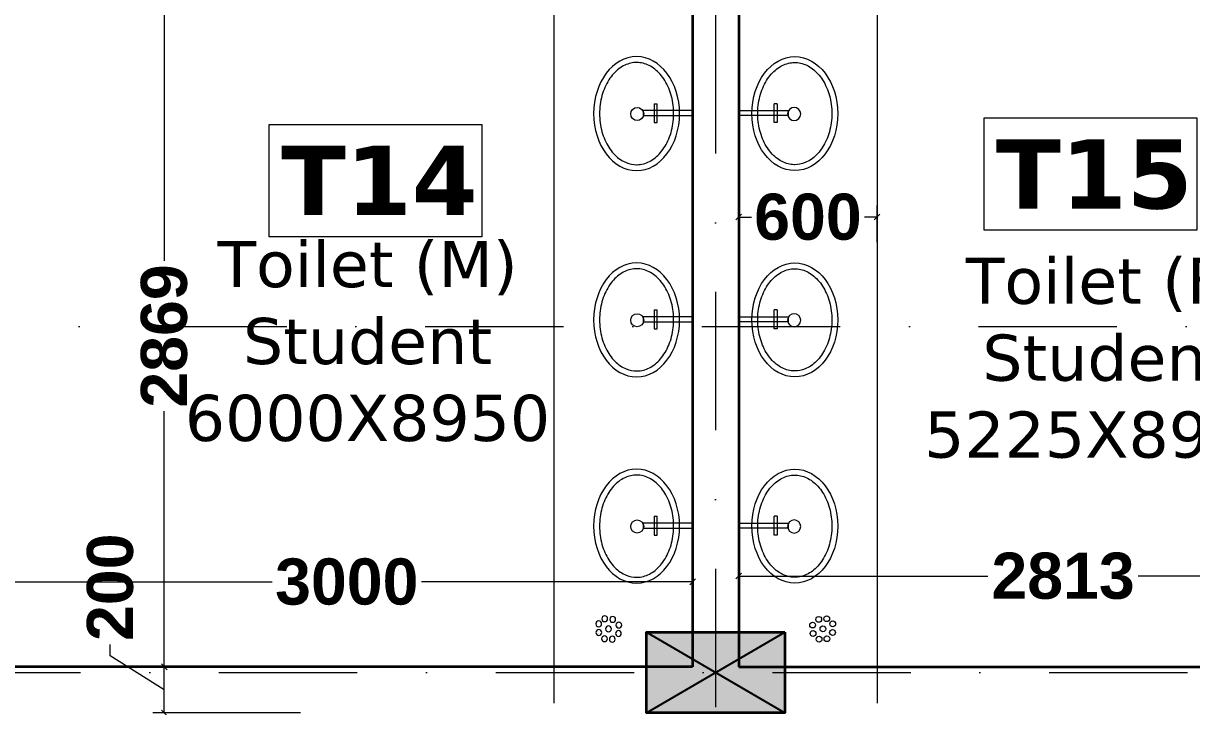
# Model space of a CAD drawing. Header units: millimetres. Extents: x -3092155 to 4513934, y -12317808 to 1850003.
# Drawn here: x -453517 to -448450, y -5677299 to -5674337 of the extents above; entities that cross this region are included whole.
import ezdxf

# ---------------------------------------------------------------- set-up
doc = ezdxf.new("R2010")
doc.units = ezdxf.units.MM
doc.header["$LTSCALE"] = 2
doc.header["$MEASUREMENT"] = 0
doc.header["$PDMODE"] = 34
doc.header["$PDSIZE"] = 500
doc.linetypes.add('DASHDOT', pattern=[1, 0.5, -0.25, 0, -0.25])
for name, color, linetype, lineweight in [('coloumn', 10, 'Continuous', 35), ('FIXTURE', 252, 'Continuous', 0), ('GRID', 251, 'DASHDOT', 5), ('TEXT', 7, 'Continuous', 13), ('toi.dim.', 214, 'Continuous', 9), ('WAll', 250, 'Continuous', 35)]:
    doc.layers.add(name, color=color, linetype=linetype, lineweight=lineweight)
doc.layers.add('partation wall', color=7, linetype='Continuous', lineweight=20, true_color=0x525023)
doc.styles.add('int dim', font='arialbd.ttf', dxfattribs={"height": 200})
doc.styles.add('style2', font='verdana.ttf')
doc.dimstyles.new('toilet detail', dxfattribs={"dimtxt": 150, "dimasz": 25, "dimexe": 50, "dimexo": 100, "dimgap": 25, "dimtad": 0, "dimdec": 0, "dimzin": 3, "dimdsep": 46, "dimtxsty": 'int dim', "dimblk": 'OBLIQUE', "dimcen": 90, "dimclrd": 214, "dimclre": 214, "dimclrt": 256, "dimadec": 0, "dimazin": 0, "dimtfac": 1, "dimtdec": 0, "dimtofl": 0, "dimtmove": 1, "dimatfit": 3, "dimfxl": 1, "dimfrac": 1, "dimtolj": 1, "dimtzin": 0, "dimlwd": -1, "dimlwe": -1, "dimarcsym": 1})

# ---------------------------------------------------------------- blocks, each defined once
blk = doc.blocks.new('F.F')
at = {"layer": 'coloumn', "ltscale": 100}
blk.add_hatch(color=256, dxfattribs=at).paths.add_polyline_path([(-222834.9387046737, -5830306.19952262), (-222834.9387046737, -5830656.199522621), (-223434.9387046737, -5830656.199522621), (-223434.9387046737, -5830306.19952262)])
at = {"layer": 'coloumn', "lineweight": 25, "ltscale": 100}
for p, q in [((-223434.9387046737, -5830656.199522621), (-222834.9387046737, -5830306.19952262)), ((-223434.9387046737, -5830306.19952262), (-222834.9387046737, -5830656.199522621))]:
    blk.add_line(p, q, dxfattribs=at)
at = {"layer": 'coloumn', "ltscale": 100}
blk.add_lwpolyline([(-222834.9387046737, -5830306.19952262), (-222834.9387046737, -5830656.199522621), (-223434.9387046737, -5830656.199522621), (-223434.9387046737, -5830306.19952262)], close=True, dxfattribs=at)
blk = doc.blocks.new('basin')
at = {"layer": 'FIXTURE', "ltscale": 100}
for p, q in [((-2211834.434049898, -6265039.442043141), (-2211834.434049898, -6264957.473339595)), ((-2211834.434049898, -6265039.442043141), (-2211834.434049898, -6264957.473339595)), ((-2211820.780448789, -6264957.473339595), (-2211834.434049898, -6264957.473339595)), ((-2211820.780448789, -6264957.473339595), (-2211820.780448789, -6265039.442043141)), ((-2211820.780448789, -6264957.473339595), (-2211820.780448789, -6265039.442043141)), ((-2211987.938715757, -6264987.148804934), (-2211772.992844919, -6264987.148804934)), ((-2211987.938715757, -6264987.148804934), (-2211772.992844919, -6264987.148804934)), ((-2211987.938715757, -6265009.079755379), (-2211987.938715757, -6264987.148804934)), ((-2211772.992844919, -6265009.079755379), (-2211987.938715757, -6265009.079755379)), ((-2211772.992844919, -6265009.079755379), (-2211987.938715757, -6265009.079755379)), ((-2211772.992844919, -6264987.148804934), (-2211772.992844919, -6265009.079755379)), ((-2211772.992844919, -6264987.148804934), (-2211772.992844919, -6265009.079755379)), ((-2211820.780448789, -6265039.442043141), (-2211834.434049898, -6265039.442043141)), ((-2211820.780448789, -6265039.442043141), (-2211834.434049898, -6265039.442043141))]:
    blk.add_line(p, q, dxfattribs=at)
blk.add_ellipse((-2211744.932430512, -6265000.506316868), major_axis=(2.915424e-10, -247.0875245118513), ratio=0.7539776258967086, dxfattribs=at)
blk.add_ellipse((-2211744.932430512, -6265000.506316868), major_axis=(2.915424e-10, -247.0875245118513), ratio=0.7539776258967086, dxfattribs=at)
at = {"layer": 'FIXTURE', "ltscale": 100, "extrusion": (0, 0, -1)}
blk.add_ellipse((-2211747.522520602, -6265002.133596567), major_axis=(20.03121675459523, -20.03121675459679), ratio=0.9999999999889306, start_param=5.497787143776604, end_param=11.78097245095619, dxfattribs=at)
at = {"layer": 'FIXTURE', "ltscale": 100}
blk.add_open_spline([(-2211744.932430512, -6265222.038285823), (-2211729.844293521, -6265222.038285823), (-2211714.739852813, -6265219.070630708), (-2211682.622715539, -6265206.033627897), (-2211665.761983091, -6265194.711424908), (-2211635.378659516, -6265164.193944704), (-2211621.900036702, -6265145.00447096), (-2211600.562855119, -6265100.996509678), (-2211592.718241542, -6265076.202318988), (-2211583.953789949, -6265024.297389695), (-2211583.036282316, -6264997.206682354), (-2211588.277771043, -6264944.378497712), (-2211594.435543491, -6264918.660377393), (-2211612.828332594, -6264872.031044121), (-2211625.054080086, -6264851.143239369), (-2211653.559044012, -6264816.786227185), (-2211669.802049444, -6264803.333305369), (-2211703.895768676, -6264784.93182289), (-2211721.716013914, -6264779.936251332), (-2211757.383691007, -6264778.264640405), (-2211775.300297067, -6264781.575023151), (-2211809.972882216, -6264796.602206854), (-2211826.717285034, -6264808.376788828), (-2211856.731163882, -6264839.720164848), (-2211869.958094649, -6264859.280506238), (-2211890.693794102, -6264903.872177592), (-2211898.189733753, -6264928.879336645), (-2211906.219139269, -6264981.017124497), (-2211906.750537866, -6265008.127891761), (-2211900.761562046, -6265060.800402235), (-2211894.242617634, -6265086.342674639), (-2211875.212275237, -6265132.452634026), (-2211862.711003343, -6265152.996676163), (-2211833.78486346, -6265186.564038917), (-2211817.397999551, -6265199.572846884), (-2211783.134118604, -6265217.075971182), (-2211765.283165971, -6265221.62072397), (-2211746.60752821, -6265222.029128866), (-2211745.769979356, -6265222.038285823), (-2211744.932430512, -6265222.038285823)], degree=3, knots=[0, 0, 0, 0, 0.2970024838256002, 0.2970024838256002, 0.6481610773725, 0.6481610773725, 0.9993196709193995, 0.9993196709193995, 1.350478264466299, 1.350478264466299, 1.701636858013198, 1.701636858013198, 2.052795451560098, 2.052795451560098, 2.403954045106998, 2.403954045106998, 2.755112638653898, 2.755112638653898, 3.106271232200797, 3.106271232200797, 3.457429825747696, 3.457429825747696, 3.808588419294596, 3.808588419294596, 4.159747012841496, 4.159747012841496, 4.510905606388394, 4.510905606388394, 4.862064199935295, 4.862064199935295, 5.213222793482194, 5.213222793482194, 5.564381387029092, 5.564381387029092, 5.915539980575991, 5.915539980575991, 6.266698574122892, 6.266698574122892, 6.283185307179584, 6.283185307179584, 6.283185307179584, 6.283185307179584], dxfattribs=at)
blk.add_open_spline([(-2211744.932430512, -6265222.038285823), (-2211729.844293521, -6265222.038285823), (-2211714.739852813, -6265219.070630708), (-2211682.622715539, -6265206.033627897), (-2211665.761983091, -6265194.711424908), (-2211635.378659516, -6265164.193944704), (-2211621.900036702, -6265145.00447096), (-2211600.562855119, -6265100.996509678), (-2211592.718241542, -6265076.202318988), (-2211583.953789949, -6265024.297389695), (-2211583.036282316, -6264997.206682354), (-2211588.277771043, -6264944.378497712), (-2211594.435543491, -6264918.660377393), (-2211612.828332594, -6264872.031044121), (-2211625.054080086, -6264851.143239369), (-2211653.559044012, -6264816.786227185), (-2211669.802049444, -6264803.333305369), (-2211703.895768676, -6264784.93182289), (-2211721.716013914, -6264779.936251332), (-2211757.383691007, -6264778.264640405), (-2211775.300297067, -6264781.575023151), (-2211809.972882216, -6264796.602206854), (-2211826.717285034, -6264808.376788828), (-2211856.731163882, -6264839.720164848), (-2211869.958094649, -6264859.280506238), (-2211890.693794102, -6264903.872177592), (-2211898.189733753, -6264928.879336645), (-2211906.219139269, -6264981.017124497), (-2211906.750537866, -6265008.127891761), (-2211900.761562046, -6265060.800402235), (-2211894.242617634, -6265086.342674639), (-2211875.212275237, -6265132.452634026), (-2211862.711003343, -6265152.996676163), (-2211833.78486346, -6265186.564038917), (-2211817.397999551, -6265199.572846884), (-2211783.134118604, -6265217.075971182), (-2211765.283165971, -6265221.62072397), (-2211746.60752821, -6265222.029128866), (-2211745.769979356, -6265222.038285823), (-2211744.932430512, -6265222.038285823)], degree=3, knots=[0, 0, 0, 0, 0.2970024838256002, 0.2970024838256002, 0.6481610773725, 0.6481610773725, 0.9993196709193995, 0.9993196709193995, 1.350478264466299, 1.350478264466299, 1.701636858013198, 1.701636858013198, 2.052795451560098, 2.052795451560098, 2.403954045106998, 2.403954045106998, 2.755112638653898, 2.755112638653898, 3.106271232200797, 3.106271232200797, 3.457429825747696, 3.457429825747696, 3.808588419294596, 3.808588419294596, 4.159747012841496, 4.159747012841496, 4.510905606388394, 4.510905606388394, 4.862064199935295, 4.862064199935295, 5.213222793482194, 5.213222793482194, 5.564381387029092, 5.564381387029092, 5.915539980575991, 5.915539980575991, 6.266698574122892, 6.266698574122892, 6.283185307179584, 6.283185307179584, 6.283185307179584, 6.283185307179584], dxfattribs=at)
blk = doc.blocks.new('_Oblique')
at = {"color": 0, "linetype": 'ByBlock', "lineweight": -2}
blk.add_line((-0.5, -0.5), (0.5, 0.5), dxfattribs=at)
blk = doc.blocks.new('*D1258')
at = {"layer": 'Defpoints', "color": 0, "lineweight": 50, "ltscale": 100, "transparency": 16777216}
for p in [(-1424526.603036676, -5389760.687019235), (-1423986.792024805, -5389760.687019235), (-1423834.846117938, -5389960.687019234)]:
    blk.add_point(p, dxfattribs=at)
at = {"layer": 'toi.dim.', "color": 214, "ltscale": 100, "transparency": 16777216}
for p, q in [((-1424760.65727544, -5389713.292893724), (-1424760.65727544, -5389663.292893724)), ((-1424526.603036676, -5389860.687019234), (-1424760.65727544, -5389713.292893724)), ((-1424086.792024805, -5389760.687019235), (-1424576.603036676, -5389760.687019235)), ((-1424526.603036676, -5389960.687019234), (-1424526.603036676, -5389760.687019235)), ((-1423934.846117937, -5389960.687019234), (-1424576.603036676, -5389960.687019234))]:
    blk.add_line(p, q, dxfattribs=at)
at = {"layer": 'toi.dim.', "color": 214, "ltscale": 100, "transparency": 16777216, "xscale": 25, "yscale": 25, "zscale": 25}
for p, rotation in [((-1424526.603036676, -5389760.687019235), 90), ((-1424526.603036676, -5389960.687019234), 270)]:
    blk.add_blockref('_Oblique', p, dxfattribs=dict(at, rotation=rotation))
at = {"layer": 'toi.dim.', "ltscale": 100, "transparency": 16777216, "insert": (-1424760.657275439, -5389415.578023327), "char_height": 200, "attachment_point": 5, "rotation": 90, "style": 'int dim'}
blk.add_mtext('\\A1;200', dxfattribs=at)
blk = doc.blocks.new('*D1259')
at = {"layer": 'Defpoints', "color": 0, "lineweight": 50, "ltscale": 100, "transparency": 16777216}
for p in [(-1424526.603036676, -5386891.937811417), (-1424159.846117936, -5386891.937811417), (-1423986.792024805, -5389760.687019235)]:
    blk.add_point(p, dxfattribs=at)
at = {"layer": 'toi.dim.', "color": 214, "ltscale": 100, "transparency": 16777216}
for p, q in [((-1424259.846117936, -5386891.937811417), (-1424576.603036676, -5386891.937811417)), ((-1424526.603036676, -5386891.937811417), (-1424526.603036676, -5388000.493861437)), ((-1424526.603036676, -5389760.687019235), (-1424526.603036676, -5388652.130969213)), ((-1424086.792024805, -5389760.687019235), (-1424576.603036676, -5389760.687019235))]:
    blk.add_line(p, q, dxfattribs=at)
at = {"layer": 'toi.dim.', "color": 214, "ltscale": 100, "transparency": 16777216, "xscale": 25, "yscale": 25, "zscale": 25}
for p, rotation in [((-1424526.603036676, -5386891.937811417), 90), ((-1424526.603036676, -5389760.687019235), 270)]:
    blk.add_blockref('_Oblique', p, dxfattribs=dict(at, rotation=rotation))
at = {"layer": 'toi.dim.', "ltscale": 100, "transparency": 16777216, "insert": (-1424526.603036675, -5388326.312415326), "char_height": 200, "attachment_point": 5, "rotation": 90, "style": 'int dim'}
blk.add_mtext('\\A1;2869', dxfattribs=at)
blk = doc.blocks.new('*D1264')
at = {"layer": 'Defpoints', "color": 0, "lineweight": 50, "ltscale": 100, "transparency": 16777216}
for p in [(-1422034.846117936, -5389367.063985223), (-1422034.846117936, -5389785.916506373), (-1419221.85398326, -5389760.687019234)]:
    blk.add_point(p, dxfattribs=at)
at = {"layer": 'toi.dim.', "color": 214, "ltscale": 100, "transparency": 16777216}
for p, q in [((-1422034.846117936, -5389685.916506373), (-1422034.846117936, -5389317.063985223)), ((-1419221.85398326, -5389660.687019234), (-1419221.85398326, -5389317.063985223)), ((-1422034.846117936, -5389367.063985223), (-1420954.646094255, -5389367.063985223)), ((-1419221.85398326, -5389367.063985223), (-1420302.054006942, -5389367.063985223))]:
    blk.add_line(p, q, dxfattribs=at)
at = {"layer": 'toi.dim.', "color": 214, "ltscale": 100, "transparency": 16777216, "xscale": 25, "yscale": 25, "zscale": 25, "rotation": 180}
blk.add_blockref('_Oblique', (-1422034.846117936, -5389367.063985223), dxfattribs=at)
at = {"layer": 'toi.dim.', "color": 214, "ltscale": 100, "transparency": 16777216, "xscale": 25, "yscale": 25, "zscale": 25}
blk.add_blockref('_Oblique', (-1419221.85398326, -5389367.063985223), dxfattribs=at)
at = {"layer": 'toi.dim.', "ltscale": 100, "transparency": 16777216, "insert": (-1420628.350050598, -5389367.063985223), "char_height": 200, "attachment_point": 5, "style": 'int dim'}
blk.add_mtext('\\A1;2813', dxfattribs=at)
blk = doc.blocks.new('*D1265')
at = {"layer": 'Defpoints', "color": 0, "lineweight": 50, "ltscale": 100, "transparency": 16777216}
for p in [(-1425234.846117938, -5389392.293472365), (-1422234.846117937, -5389610.686399472), (-1425234.846117938, -5389760.687019235)]:
    blk.add_point(p, dxfattribs=at)
at = {"layer": 'toi.dim.', "color": 214, "ltscale": 100, "transparency": 16777216}
for p, q in [((-1425234.846117938, -5389660.687019235), (-1425234.846117938, -5389342.293472365)), ((-1422234.846117937, -5389510.686399472), (-1422234.846117937, -5389342.293472365)), ((-1425234.846117938, -5389392.293472365), (-1424058.481861457, -5389392.293472365)), ((-1422234.846117937, -5389392.293472365), (-1423411.210374417, -5389392.293472365))]:
    blk.add_line(p, q, dxfattribs=at)
at = {"layer": 'toi.dim.', "color": 214, "ltscale": 100, "transparency": 16777216, "xscale": 25, "yscale": 25, "zscale": 25, "rotation": 180}
blk.add_blockref('_Oblique', (-1425234.846117938, -5389392.293472365), dxfattribs=at)
at = {"layer": 'toi.dim.', "color": 214, "ltscale": 100, "transparency": 16777216, "xscale": 25, "yscale": 25, "zscale": 25}
blk.add_blockref('_Oblique', (-1422234.846117937, -5389392.293472365), dxfattribs=at)
at = {"layer": 'toi.dim.', "ltscale": 100, "transparency": 16777216, "insert": (-1423734.846117937, -5389392.293472365), "char_height": 200, "attachment_point": 5, "style": 'int dim'}
blk.add_mtext('\\A1;3000', dxfattribs=at)
blk = doc.blocks.new('*D1266')
at = {"layer": 'Defpoints', "color": 0, "lineweight": 50, "ltscale": 100, "transparency": 16777216}
for p in [(-1422034.846117936, -5387810.685706572), (-1422034.846117936, -5388020.001617012), (-1421434.846117937, -5388020.001617012)]:
    blk.add_point(p, dxfattribs=at)
at = {"layer": 'toi.dim.', "color": 214, "ltscale": 100, "transparency": 16777216}
for p, q in [((-1422034.846117936, -5387920.001617012), (-1422034.846117936, -5387760.685706572)), ((-1421434.846117937, -5387920.001617012), (-1421434.846117937, -5387760.685706572)), ((-1422034.846117936, -5387810.685706572), (-1421980.105326668, -5387810.685706572)), ((-1421434.846117937, -5387810.685706572), (-1421489.586909206, -5387810.685706572))]:
    blk.add_line(p, q, dxfattribs=at)
at = {"layer": 'toi.dim.', "color": 214, "ltscale": 100, "transparency": 16777216, "xscale": 25, "yscale": 25, "zscale": 25, "rotation": 180}
blk.add_blockref('_Oblique', (-1422034.846117936, -5387810.685706572), dxfattribs=at)
at = {"layer": 'toi.dim.', "color": 214, "ltscale": 100, "transparency": 16777216, "xscale": 25, "yscale": 25, "zscale": 25}
blk.add_blockref('_Oblique', (-1421434.846117937, -5387810.685706572), dxfattribs=at)
at = {"layer": 'toi.dim.', "ltscale": 100, "transparency": 16777216, "insert": (-1421734.846117937, -5387810.685706572), "char_height": 200, "attachment_point": 5, "style": 'int dim'}
blk.add_mtext('\\A1;600', dxfattribs=at)
blk = doc.blocks.new('14')
at = {"layer": 'FIXTURE', "ltscale": 15000}
for centre in [(-56.98899096832612, 27.93758214637637), (-38.20844072954995, 36.0154674127698), (-20.2151071971748, 27.0380796417594), (-64.68213853077668, 9.495943598449239), (-38.12322247237899, 9.495943598449236), (-12.13889834866859, 9.495943598449236), (-56.95706919417716, -7.848507821559906), (-38.20844072954996, -15.28902206820631), (-18.61901848972775, -8.359989639371632)]:
    blk.add_circle(centre, 6.965944811660197, dxfattribs=at)
blk = doc.blocks.new('u67u6ujuj')
at = {"layer": 'partation wall', "ltscale": 100}
for p, q in [((-1422834.846117936, -5389917.916957087), (-1422834.846117934, -5386891.93781142)), ((-1421434.846117937, -5386891.937811417), (-1421434.846117938, -5389917.916957089))]:
    blk.add_line(p, q, dxfattribs=at)
at = {"layer": 'TEXT', "ltscale": 100}
for points in [[(-1424071.557489215, -5387409.124785263), (-1423148.930415472, -5387409.124785263), (-1423148.930415472, -5387896.280656855), (-1424071.557489215, -5387896.280656855)], [(-1420970.859330958, -5387380.933142216), (-1420048.232257216, -5387380.933142216), (-1420048.232257216, -5387868.089013807), (-1420970.859330958, -5387868.089013807)]]:
    blk.add_lwpolyline(points, close=True, dxfattribs=at)
at = {"layer": 'WAll', "ltscale": 100}
for p, q in [((-1422234.846117936, -5386891.937811417), (-1422234.846117937, -5389760.687019236)), ((-1422034.846117936, -5386891.937811417), (-1422034.846117936, -5389760.687019236)), ((-1422234.846117937, -5389760.687019236), (-1425234.846117938, -5389760.687019235)), ((-1422034.846117936, -5389760.687019236), (-1419221.85398326, -5389760.687019235))]:
    blk.add_line(p, q, dxfattribs=at)
at = {"layer": 'FIXTURE', "ltscale": 100, "xscale": -1}
for p in [(-3634222.784855972, 877638.1685358194), (-3634222.784833691, 876743.945219161), (-3634222.784833691, 875849.7796667796)]:
    blk.add_blockref('basin', p, dxfattribs=at)
at = {"layer": 'FIXTURE', "ltscale": 100}
for p in [(789953.0926200969, 877638.1685358194), (789953.0926200931, 876743.9452112942), (789953.0926200905, 875849.7796589127)]:
    blk.add_blockref('basin', p, dxfattribs=at)
at = {"layer": 'FIXTURE', "yscale": 1.8, "zscale": 1.8}
for p, xscale, rotation in [((-1422639.895418001, -5389537.728333987), -1.8, 290.471190732132), ((-1421629.781952089, -5389537.728333987), 1.8, 69.528809267868)]:
    blk.add_blockref('14', p, dxfattribs=dict(at, xscale=xscale, rotation=rotation))
at = {"layer": 'TEXT', "ltscale": 100, "char_height": 300, "attachment_point": 1, "style": 'style2'}
for s, insert in [('{\\fVerdana|b1|i0|c0|p34;T14}', (-1424019.934354393, -5387501.940871411)), ('{\\fVerdana|b1|i0|c0|p34;T15}', (-1420919.236196136, -5387473.749228363))]:
    blk.add_mtext(s, dxfattribs=dict(at, insert=insert))
at = {"layer": 'TEXT', "lineweight": 25, "ltscale": 100, "char_height": 200, "width": 2036.526797928382, "attachment_point": 2, "style": 'style2'}
for s, insert in [('Toilet (M) Student 6000X8950', (-1423644.867426702, -5387914.616294689)), ('Toilet (F) Student 5225X8950', (-1420438.526891822, -5387986.859400111))]:
    blk.add_mtext(s, dxfattribs=dict(at, insert=insert))
at = {"layer": 'toi.dim.', "ltscale": 100}
dim = blk.add_linear_dim(base=(-1424526.603036677, -5386891.937811417), p1=(-1423986.792024806, -5389760.687019235), p2=(-1424159.846117937, -5386891.937811417), angle=90, dimstyle='toilet detail', dxfattribs=at)
dim.commit()
dim.dimension.update_dxf_attribs({"geometry": '*D1259', "text_midpoint": (-1424526.603036676, -5388326.312415326), "insert": (-9.313225746154785e-10, 0)})
for base, p1, p2, picture, middle in [((-1422034.846117936, -5387810.685706572), (-1421434.846117937, -5388020.001617012), (-1422034.846117936, -5388020.001617013), '*D1266', (-1421734.846117937, -5387810.685706572)), ((-1422034.846117936, -5389367.063985223), (-1419221.85398326, -5389760.687019234), (-1422034.846117936, -5389785.916506373), '*D1264', (-1420628.350050598, -5389367.063985223)), ((-1425234.846117938, -5389392.293472365), (-1422234.846117937, -5389610.686399472), (-1425234.846117938, -5389760.687019235), '*D1265', (-1423734.846117937, -5389392.293472365))]:
    dim = blk.add_linear_dim(base=base, p1=p1, p2=p2, angle=180, dimstyle='toilet detail', dxfattribs=at)
    dim.commit()
    dim.dimension.update_dxf_attribs({"geometry": picture, "text_midpoint": middle})
dim = blk.add_linear_dim(base=(-1424526.603036676, -5389760.687019235), p1=(-1423834.846117938, -5389960.687019234), p2=(-1423986.792024805, -5389760.687019235), angle=90, dimstyle='toilet detail', dxfattribs=at)
dim.commit()
dim.dimension.update_dxf_attribs({"geometry": '*D1258', "text_midpoint": (-1424760.657275439, -5389638.292893722), "dimtype": 160})

msp = doc.modelspace()

# ---------------------------------------------------------------- linework, layer by layer
at = {"layer": 'GRID', "color": 5, "ltscale": 600}
msp.add_line((-450514.7111627072, -5657499.373618293), (-450514.7111627072, -5742293.19036301), dxfattribs=at)
at = {"layer": 'GRID', "color": 6, "ltscale": 600}
for p, q in [((-460174.5851218564, -5675651.232656343), (-367335.124683726, -5675651.232656343)), ((-461068.9146181111, -5677151.232656343), (-366441.4926246478, -5677151.232656343))]:
    msp.add_line(p, q, dxfattribs=at)

# ---------------------------------------------------------------- block references
at = {"layer": 'coloumn'}
msp.add_blockref('F.F', (-227379.7976416377, 153329.9659050368), dxfattribs=at)
at = {"layer": 'WAll'}
msp.add_blockref('u67u6ujuj', (971620.9060552448, -287365.5587096298), dxfattribs=at)

doc.saveas('drawing.dxf')
